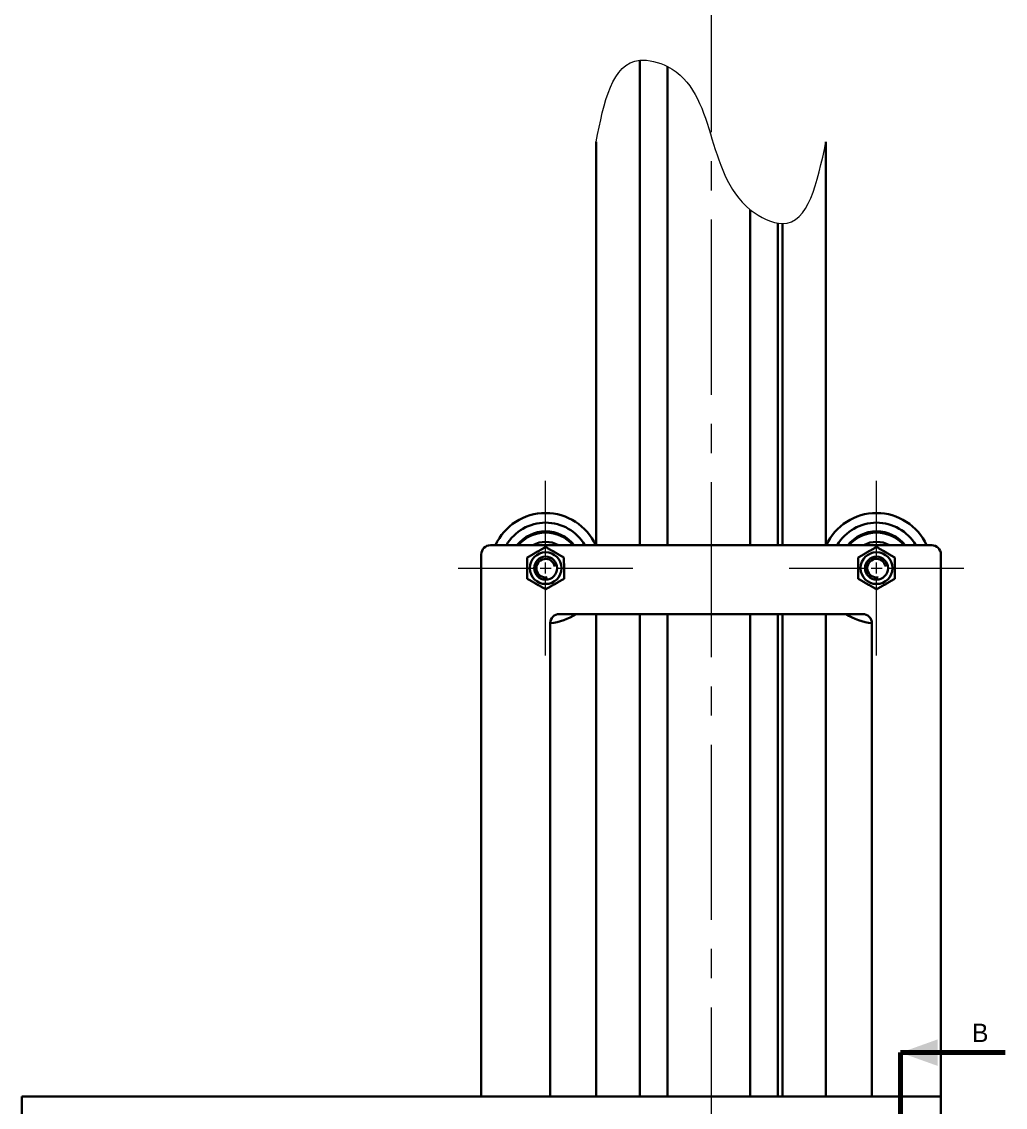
# Model space of a CAD drawing. Header units: millimetres. Extents: x 587 to 10361, y -8386 to 1488.
# Drawn here: x 7250.1 to 7357.1, y -6202.1 to -6084 of the extents above; entities that cross this region are included whole.
import ezdxf

# ---------------------------------------------------------------- set-up
doc = ezdxf.new("R2010")
doc.units = ezdxf.units.MM
doc.linetypes.add('ACAD_ISO10W100', pattern=[18, 12, -3, 0, -3])
doc.linetypes.add('CENTER2', pattern=[28.575, 19.05, -3.175, 3.175, -3.175])
for name, color, linetype, lineweight in [('Bgruba', 130, 'Continuous', 70), ('Gruba', 7, 'Continuous', 30), ('Przekrój', 50, 'Continuous', 15), ('Symetria', 210, 'ACAD_ISO10W100', 0), ('Wymiar', 3, 'Continuous', 20)]:
    doc.layers.add(name, color=color, linetype=linetype, lineweight=lineweight)

# ---------------------------------------------------------------- blocks, each defined once
blk = doc.blocks.new('*U391')
at = {"layer": 'Symetria', "color": 0, "linetype": 'CENTER2', "transparency": 16777216}
for p, q in [((0, 1.2), (0, 9.5)), ((-9.5, 0), (-1.2, 0)), ((1.2, 0), (9.5, 0)), ((0, -9.5), (0, -1.2))]:
    blk.add_line(p, q, dxfattribs=at)
at = {"layer": 'Symetria', "color": 0, "linetype": 'Continuous', "transparency": 16777216}
for p, q in [((-0.6, 0), (0.6, 0)), ((0, -0.6), (0, 0.6))]:
    blk.add_line(p, q, dxfattribs=at)
blk = doc.blocks.new('*U392')
at = {"layer": 'Symetria', "color": 0, "linetype": 'CENTER2', "transparency": 16777216}
for p, q in [((0, 1.2), (0, 9.5)), ((-9.5, 0), (-1.2, 0)), ((1.2, 0), (9.5, 0)), ((0, -9.5), (0, -1.2))]:
    blk.add_line(p, q, dxfattribs=at)
at = {"layer": 'Symetria', "color": 0, "linetype": 'Continuous', "transparency": 16777216}
for p, q in [((-0.6, 0), (0.6, 0)), ((0, -0.6), (0, 0.6))]:
    blk.add_line(p, q, dxfattribs=at)
blk = doc.blocks.new('*U406')
at = {"layer": 'Symetria', "color": 0, "linetype": 'CENTER2', "transparency": 16777216}
blk.add_line((0, 370.05), (0, -67.34), dxfattribs=at)

msp = doc.modelspace()

# ---------------------------------------------------------------- hatches: boundary and pattern name
at = {"layer": 'Bgruba'}
h = msp.add_hatch(color=256, dxfattribs=at)
h.dxf.hatch_style = 1
h.paths.add_polyline_path([(7349.737, -6194.713), (7346.205, -6195.977), (7346.205, -6196.156), (7349.737, -6196.156)])
h.paths.add_polyline_path([(7349.737, -6196.156), (7346.205, -6196.156), (7346.205, -6196.335), (7349.737, -6197.598)])
h.paths.add_polyline_path([(7346.205, -6196.156), (7345.705, -6196.156), (7346.205, -6196.335)])
h.paths.add_polyline_path([(7346.205, -6195.977), (7345.705, -6196.156), (7346.205, -6196.156)])

# ---------------------------------------------------------------- linework, layer by layer
for q in [(7345.705, -6235.569), (7357.095, -6196.156)]:
    msp.add_line((7345.705, -6196.156), q, dxfattribs=at)
at = {"layer": 'Gruba'}
for p, q in [((7317.323, -6088.155), (7317.323, -6140.927)), ((7320.348, -6088.836), (7320.348, -6140.927)), ((7312.586, -6097.041), (7312.586, -6140.927)), ((7337.586, -6097.041), (7337.586, -6140.927)), ((7329.348, -6140.927), (7329.348, -6104.424)), ((7332.348, -6105.884), (7332.348, -6140.927)), ((7332.848, -6105.928), (7332.848, -6140.927)), ((7349.086, -6140.927), (7301.086, -6140.927)), ((7300.086, -6141.927), (7300.086, -6200.927)), ((7350.086, -6200.927), (7350.086, -6141.927)), ((7308.586, -6148.427), (7341.586, -6148.427)), ((7312.586, -6148.427), (7312.586, -6200.927)), ((7317.323, -6148.427), (7317.323, -6200.927)), ((7320.348, -6148.427), (7320.348, -6200.927)), ((7329.348, -6200.927), (7329.348, -6148.427)), ((7332.348, -6148.427), (7332.348, -6200.927)), ((7332.848, -6148.427), (7332.848, -6200.927)), ((7337.586, -6148.427), (7337.586, -6200.927)), ((7307.586, -6200.927), (7307.586, -6149.427)), ((7342.586, -6149.427), (7342.586, -6200.927)), ((7350.086, -6200.927), (7250.086, -6200.927)), ((7250.086, -6200.927), (7250.086, -6230.927)), ((7350.086, -6208.748), (7350.086, -6200.927))]:
    msp.add_line(p, q, dxfattribs=at)
for centre, radius in [((7307.086, -6143.427), 1.725), ((7307.086, -6143.427), 1.25), ((7307.086, -6143.427), 1.25), ((7343.086, -6143.427), 1.725), ((7343.086, -6143.427), 1.25), ((7343.086, -6143.427), 1.25)]:
    msp.add_circle(centre, radius, dxfattribs=at)
for centre, radius, start, end in [((7307.086, -6143.427), 6, 24.62432, 155.37568), ((7343.086, -6143.427), 6, 24.62432, 155.37568), ((7307.086, -6143.427), 4.95, 30.33471, 149.66529), ((7343.086, -6143.427), 4.95, 30.33471, 149.66529), ((7307.086, -6143.427), 4, 38.68219, 141.31781), ((7307.086, -6143.427), 3.875, 40.17777, 139.82223), ((7343.086, -6143.427), 4, 38.68219, 141.31781), ((7343.086, -6143.427), 3.875, 40.17777, 139.82223), ((7301.086, -6141.927), 1, 90, 180), ((7307.086, -6143.427), 2.867, 60.69952, 119.30048), ((7343.086, -6143.427), 2.867, 60.69952, 119.30048), ((7349.086, -6141.927), 1, 0, 90), ((7307.086, -6143.427), 1.011, 10.09614, 280.09614), ((7343.086, -6143.427), 1.011, 9.91186, 279.91186), ((7308.586, -6149.427), 1, 90, 180), ((7307.086, -6143.427), 6, 274.78228, 303.55731), ((7343.086, -6143.427), 6, 236.44269, 265.21772), ((7341.586, -6149.427), 1, 0, 90)]:
    msp.add_arc(centre, radius, start, end, dxfattribs=at)
for points in [[(7305.083, -6142.278), (7306.081, -6141.698), (7307.079, -6141.117)], [(7307.079, -6141.117), (7308.081, -6141.692), (7309.083, -6142.266)], [(7341.085, -6142.274), (7342.085, -6141.695), (7343.084, -6141.117)], [(7343.084, -6141.117), (7344.085, -6141.694), (7345.085, -6142.27)], [(7305.089, -6144.587), (7305.086, -6143.433), (7305.083, -6142.278)], [(7309.083, -6142.266), (7309.086, -6143.421), (7309.089, -6144.575)], [(7341.087, -6144.583), (7341.086, -6143.428), (7341.085, -6142.274)], [(7345.085, -6142.27), (7345.086, -6143.425), (7345.087, -6144.58)], [(7307.093, -6145.736), (7306.091, -6145.162), (7305.089, -6144.587)], [(7309.089, -6144.575), (7308.091, -6145.156), (7307.093, -6145.736)], [(7343.088, -6145.736), (7342.087, -6145.16), (7341.087, -6144.583)], [(7345.087, -6144.58), (7344.087, -6145.158), (7343.088, -6145.736)]]:
    msp.add_rational_spline(points, [1, 1.15470053838, 1], degree=2, dxfattribs=at)
at = {"layer": 'Przekrój'}
msp.add_spline([(7312.586, -6097.041), (7317.323, -6088.155), (7320.348, -6088.836), (7329.348, -6104.424), (7332.848, -6105.928), (7337.586, -6097.041)], degree=3, dxfattribs=at)

# ---------------------------------------------------------------- block references
at = {"layer": 'Symetria', "linetype": 'CENTER2'}
for name, p in [('*U406', (7325.086, -6304.099)), ('*U391', (7307.086, -6143.427)), ('*U392', (7343.086, -6143.427))]:
    msp.add_blockref(name, p, dxfattribs=at)

# ---------------------------------------------------------------- texts
at = {"layer": 'Wymiar', "insert": (7353.477, -6192.999), "char_height": 2, "attachment_point": 1}
msp.add_mtext_dynamic_manual_height_columns('B', width=3.6181, gutter_width=6.25, heights=[0], dxfattribs=at)

doc.saveas('drawing.dxf')
